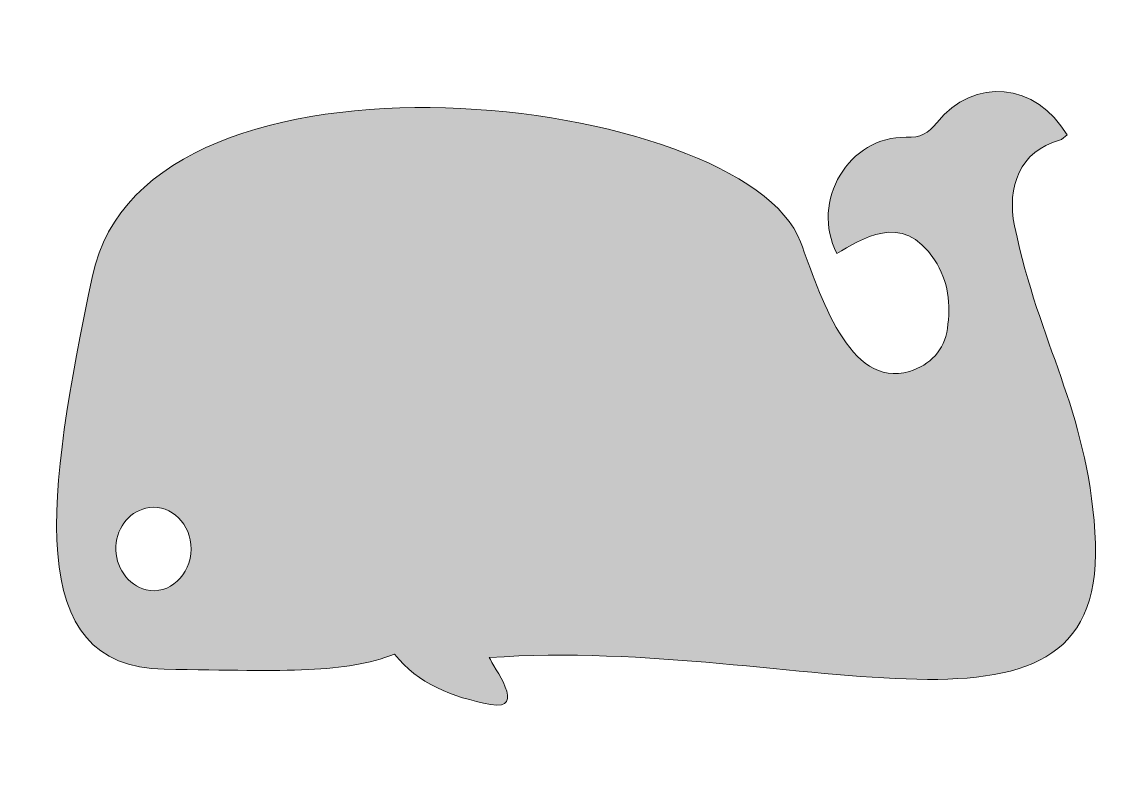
# Model space of a CAD drawing. Header units: inches. Extents: x 24.91 to 31.21, y -30.02 to -25.65.
import ezdxf

# ---------------------------------------------------------------- set-up
doc = ezdxf.new("R2010")
doc.units = ezdxf.units.IN
doc.header["$MEASUREMENT"] = 0
doc.layers.add('_U+0421_U+043B_U+043E_U+0439 1', color=7, linetype='Continuous')

# ---------------------------------------------------------------- blocks, each defined once
blk = doc.blocks.new('block 2')
at = {"layer": '_U+0421_U+043B_U+043E_U+0439 1', "lineweight": 0}
for points, knots in [([(31.1071, -28.5975), (31.0565, -27.8714), (30.79, -27.5311), (30.6429, -26.8301), (30.596, -26.6057), (30.6746, -26.396), (30.9022, -26.3353), (30.9185, -26.331), (30.9318, -26.3151), (30.9458, -26.305), (30.7711, -26.0022), (30.4049, -25.9675), (30.1942, -26.2339), (30.1443, -26.2969), (30.0983, -26.321), (30.0171, -26.3185), (29.6883, -26.3082), (29.4599, -26.6892), (29.6172, -26.9893), (29.7531, -26.9125), (29.9922, -26.7382), (30.1808, -27.0254), (30.2617, -27.1485), (30.275, -27.285), (30.255, -27.4228), (30.2371, -27.5467), (30.1561, -27.6328), (30.0358, -27.6692), (29.6846, -27.7758), (29.5182, -27.2179), (29.4071, -26.9224), (29.0844, -26.0643), (25.6261, -25.6518), (25.3185, -27.1178), (25.0532, -28.3817), (24.9101, -29.3764), (25.7325, -29.3885), (26.471, -29.3992), (26.7654, -29.4128), (27.0624, -29.3021), (27.1968, -29.4703), (27.3944, -29.55), (27.6171, -29.5922), (27.8314, -29.6328), (27.6315, -29.3728), (27.6096, -29.3214), (29.4325, -29.1944), (31.2065, -30.0232), (31.1071, -28.5975)], [0, 0, 0, 0, 1, 1, 1, 2, 2, 2, 3, 3, 3, 4, 4, 4, 5, 5, 5, 6, 6, 6, 7, 7, 7, 8, 8, 8, 9, 9, 9, 10, 10, 10, 11, 11, 11, 12, 12, 12, 13, 13, 13, 14, 14, 14, 15, 15, 15, 16, 16, 16, 16]), ([(25.6283, -28.9299), (25.5229, -28.904), (25.4478, -28.7965), (25.4536, -28.6794), (25.4592, -28.5628), (25.5393, -28.47), (25.6471, -28.4553), (25.7747, -28.4376), (25.8876, -28.5501), (25.8879, -28.6953), (25.8882, -28.8458), (25.7596, -28.9619), (25.6283, -28.9299)], [0, 0, 0, 0, 1, 1, 1, 2, 2, 2, 3, 3, 3, 4, 4, 4, 4])]:
    blk.add_open_spline(points, degree=3, knots=knots, dxfattribs=at)

msp = doc.modelspace()

# ---------------------------------------------------------------- hatches: boundary and pattern name
at = {"layer": '_U+0421_U+043B_U+043E_U+0439 1', "true_color": 0xffffff}
h = msp.add_hatch(color=7, dxfattribs=at)
h.dxf.hatch_style = 2
edge = h.paths.add_edge_path()
edge.add_spline(control_points=[(31.1071, -28.5975), (31.0565, -27.8714), (30.79, -27.5311), (30.6429, -26.8301), (30.596, -26.6057), (30.6746, -26.396), (30.9022, -26.3353), (30.9185, -26.331), (30.9318, -26.3151), (30.9458, -26.305), (30.7711, -26.0022), (30.4049, -25.9675), (30.1942, -26.2339), (30.1443, -26.2969), (30.0983, -26.321), (30.0171, -26.3185), (29.6883, -26.3082), (29.4599, -26.6892), (29.6172, -26.9893), (29.7531, -26.9125), (29.9922, -26.7382), (30.1808, -27.0254), (30.2617, -27.1485), (30.275, -27.285), (30.255, -27.4228), (30.2371, -27.5467), (30.1561, -27.6328), (30.0358, -27.6692), (29.6846, -27.7758), (29.5182, -27.2179), (29.4071, -26.9224), (29.0844, -26.0643), (25.6261, -25.6518), (25.3185, -27.1178), (25.0532, -28.3817), (24.9101, -29.3764), (25.7325, -29.3885), (26.471, -29.3992), (26.7654, -29.4128), (27.0624, -29.3021), (27.1968, -29.4703), (27.3944, -29.55), (27.6171, -29.5922), (27.8314, -29.6328), (27.6315, -29.3728), (27.6096, -29.3214), (29.4325, -29.1944), (31.2065, -30.0232), (31.1071, -28.5975)], knot_values=[0, 0, 0, 0, 1, 1, 1, 2, 2, 2, 3, 3, 3, 4, 4, 4, 5, 5, 5, 6, 6, 6, 7, 7, 7, 8, 8, 8, 9, 9, 9, 10, 10, 10, 11, 11, 11, 12, 12, 12, 13, 13, 13, 14, 14, 14, 15, 15, 15, 16, 16, 16, 16], degree=3, periodic=1)
edge = h.paths.add_edge_path()
edge.add_spline(control_points=[(25.6283, -28.9299), (25.5229, -28.904), (25.4478, -28.7965), (25.4536, -28.6794), (25.4592, -28.5628), (25.5393, -28.47), (25.6471, -28.4553), (25.7747, -28.4376), (25.8876, -28.5501), (25.8879, -28.6953), (25.8882, -28.8458), (25.7596, -28.9619), (25.6283, -28.9299)], knot_values=[0, 0, 0, 0, 1, 1, 1, 2, 2, 2, 3, 3, 3, 4, 4, 4, 4], degree=3, periodic=1)

# ---------------------------------------------------------------- block references
at = {"layer": '_U+0421_U+043B_U+043E_U+0439 1'}
msp.add_blockref('block 2', (0, 0), dxfattribs=at)

doc.saveas('drawing.dxf')
